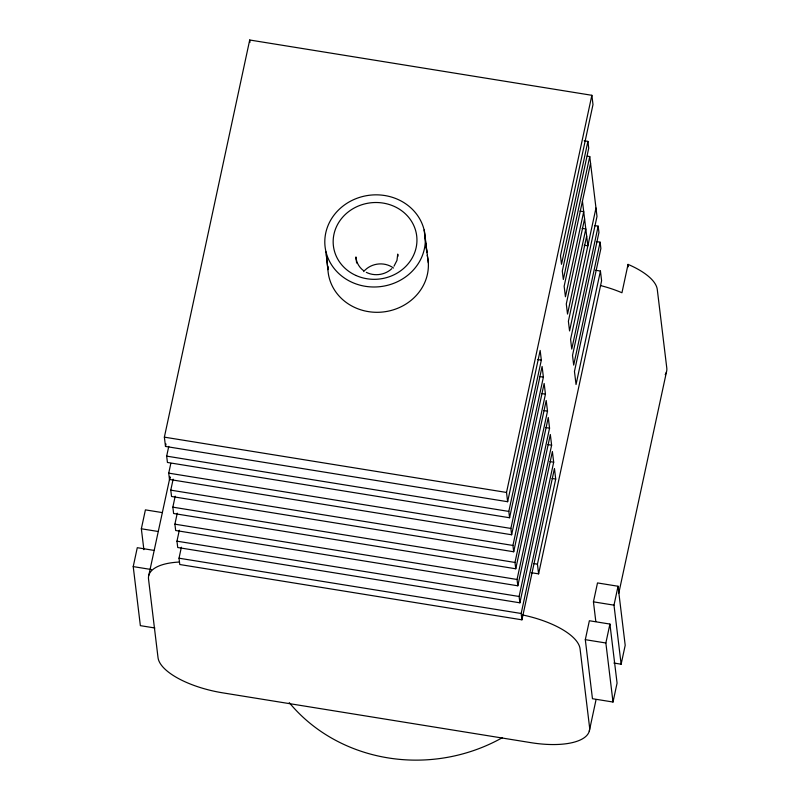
<?xml version="1.0" encoding="UTF-8"?>
<svg xmlns="http://www.w3.org/2000/svg" width="800" height="800" viewBox="0 0 800 800"><rect width="100%" height="100%" fill="white"/><g stroke="black" fill="none" stroke-linecap="round" stroke-linejoin="round"><path stroke-width="1.2" d="M154.87 627.99L140.36 625.65L133.22 566.6L137.28 547.69L154.21 550.43M143.88 549.69L141.35 528.78L145.41 509.87L162.33 512.6M168.77 446.37L166.67 456.13L167.43 462.46L509.58 517.75L508.82 511.42L541.33 360.13L540.16 350.43L507.64 501.72L165.49 446.43L164.37 437.15L249.71 40L591.86 95.3L592.99 104.57L560.48 255.87L561.5 264.3L587.91 141.38L584.22 140.78M165.49 446.43L166.02 443.99M173.14 479.17L170.78 490.15L171.55 496.48L513.7 551.77L512.94 545.45L545.45 394.15L544.15 383.47L511.64 534.76L169.49 479.47L168.73 473.14L170.82 463.38M148.81 575.3L170 477.16M169.49 479.47L170.02 477.03M177.26 513.19L174.9 524.17L175.67 530.5L517.82 585.8L517.05 579.47L549.56 428.17L548.27 417.49L515.76 568.78L173.61 513.49L172.84 507.16L175.2 496.18M181.38 547.21L179.02 558.2L179.78 564.52L521.94 619.82L521.17 613.49L553.68 462.2L552.39 451.51L519.88 602.81L177.73 547.51L176.96 541.18L179.32 530.2M507.64 501.72L506.52 492.45L591.86 95.3M509.58 517.75L542.1 366.46L543.39 377.14L510.88 528.44L511.64 534.76M587.29 156.16L589.75 156.56L563.33 279.49L562.31 271.05L588.73 148.13L587.91 141.38M590.57 163.31L564.15 286.24L565.43 296.78L583.71 211.68L580.02 211.08M584.58 218.85L566.29 303.95L567.52 314.07L585.81 228.97L582.11 228.37M513.7 551.77L546.21 400.48L547.51 411.16L514.99 562.46L515.76 568.78M586.67 236.14L568.39 321.24L569.56 330.94L595.98 208.02M517.82 585.8L550.33 434.5L551.62 445.19L519.11 596.48L519.88 602.81M594.48 225.56L598.17 226.15L571.76 349.08L570.58 339.38L597 216.45L589.75 156.56M596.42 241.58L600.11 242.18L573.69 365.11L572.52 355.41L598.94 232.48L598.17 226.15M521.94 619.82L554.45 468.52L555.72 479.07L537.44 564.17L538.61 573.87L531.22 572.68M595.5 270.24L600.43 271.04L576.04 384.51L574.46 371.43L600.88 248.51L600.11 242.18M538.61 573.87L601.6 280.74L600.43 271.04M665.19 374.66A62.92 24.31 12.1 0 0 666.78 368L657.29 289.55A62.92 24.31 12.1 0 0 628.05 264.38L621.95 292.75A62.92 24.31 12.1 0 0 600.37 285.52M585.31 639.67L589.37 620.75L609.92 624.07L617.07 683.12L613.01 702.03L592.46 698.71L585.31 639.67L605.86 642.99L613.01 702.03M595.82 621.52L593.44 601.84L597.5 582.93L618.05 586.25L625.2 645.3L621.13 664.21L613.88 663.04M605.86 642.99L609.92 624.07M621.13 664.21L613.99 605.16L618.05 586.25M618.75 593.35L666.47 371.94M589.29 731.16L595.99 699.93M394.01 266.17L396.97 260.4L397.74 254.1L398.01 256.18M391.8 268.65C385.13 275.01 374.51 276.52 366.31 272.34M584.16 245.24L587.85 245.84L582.44 201.13M537.64 359.53L541.33 360.13M539.7 376.54L543.39 377.14M541.75 393.56L545.45 394.15M543.81 410.57L547.51 411.16M545.87 427.58L549.56 428.17M547.93 444.59L551.62 445.19M549.99 461.6L553.68 462.2M552.03 478.47L555.72 479.07M164.37 437.15L506.52 492.45M166.67 456.13L508.82 511.42M168.73 473.14L510.88 528.44M170.78 490.15L512.94 545.45M533.74 563.57L537.44 564.17M172.84 507.16L514.99 562.46M174.9 524.17L517.05 579.47M141.35 528.78L158.27 531.51M593.44 601.84L613.99 605.16M176.96 541.18L519.11 596.48M179.02 558.2L521.17 613.49M133.22 566.6L151.35 569.53M363.47 270.58C359.16 267.36 356.25 262.35 355.91 256.95L356.61 263.02M425.93 243.79L428.32 262.81M628.05 264.38L628.34 266.78M249.71 40L249.99 42.32M424.14 229.98L426.86 252.65L425.26 237.5A50.33 46.02 -6.9 0 0 347.66 202.83A50.33 46.02 -6.9 0 0 352.25 282.42A50.33 46.02 -6.9 0 0 425.26 237.5M325.97 251.85L327.91 269.64L326.31 254.49M363.66 271.59A20.97 19.17 -6.9 0 1 393.51 268.04M427.2 255.29A50.33 46.02 -6.9 0 1 383.14 311.97A50.33 46.02 -6.9 0 1 327.85 266.38M502.51 737.59A162.54 148.6 -6.9 0 1 289.27 702.64M522.63 614.96A62.92 24.31 12.1 0 1 580.07 648.88L589.57 727.32A62.92 24.31 12.1 0 1 530.98 742.67L222.74 692.85A62.92 24.31 12.1 0 1 158.02 657.58L148.53 579.13A62.92 24.31 12.1 0 1 179.46 562.03M356.05 275.51A41.94 38.35 -6.9 0 0 416.89 238.07A41.94 38.35 -6.9 0 0 352.22 209.17A41.94 38.35 -6.9 0 0 356.05 275.51"/></g></svg>
